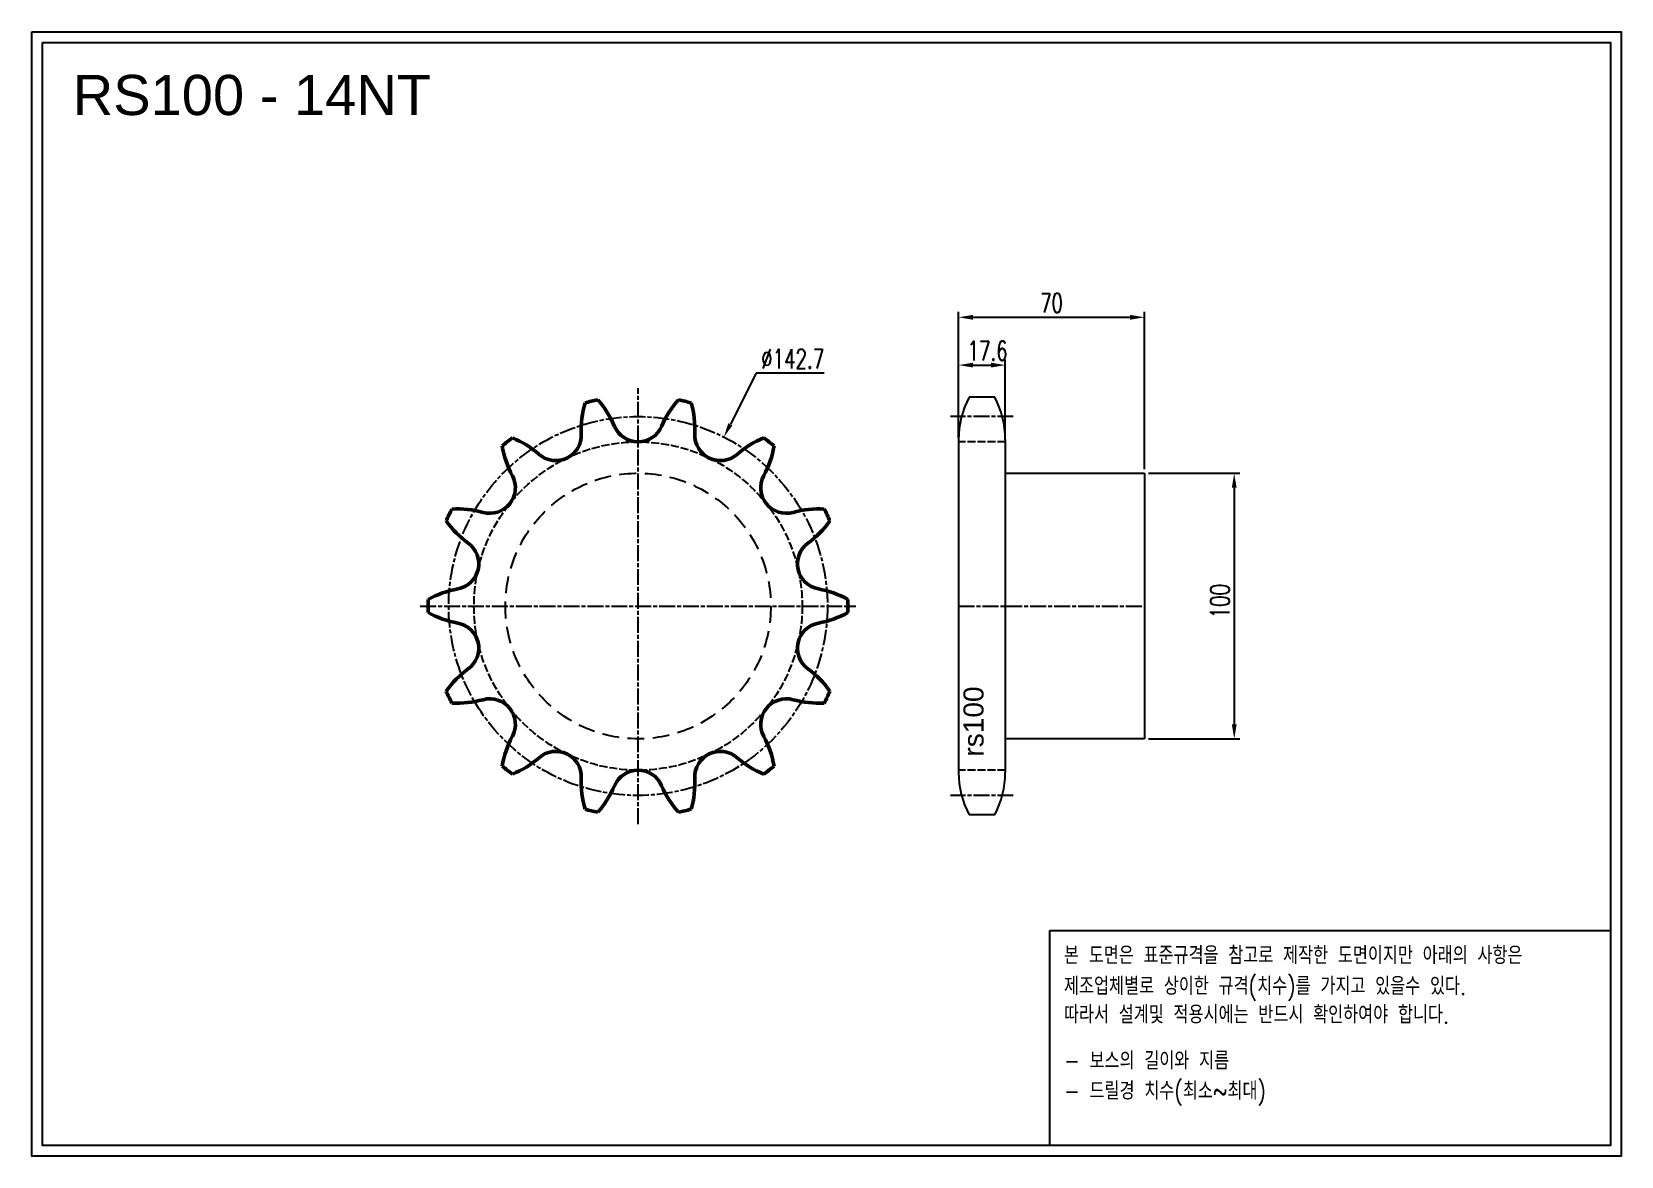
# Model space of a CAD drawing. Header units: millimetres. Extents: x -19187 to -18589, y 15711 to 16134.
import ezdxf

# ---------------------------------------------------------------- set-up
doc = ezdxf.new("R2010")
doc.units = ezdxf.units.MM
for name, pattern in [('AM_ISO02W050', [7.5, 6, -1.5]), ('AM_ISO02W050x2', [3.75, 3, -0.75]), ('AM_ISO08W050', [18, 12, -1.5, 3, -1.5]), ('AM_ISO08W050x2', [9, 6, -0.75, 1.5, -0.75]), ('HIDDEN', [9.525, 6.35, -3.175])]:
    doc.linetypes.add(name, pattern=pattern)
for name, color, linetype, lineweight in [('AM_0N', 7, 'Continuous', 50), ('AM_3N', 6, 'AM_ISO02W050', 25), ('AM_7', 4, 'AM_ISO08W050', 25), ('AM_7N', 4, 'AM_ISO08W050', 25)]:
    doc.layers.add(name, color=color, linetype=linetype, lineweight=lineweight)
doc.layers.add('HL', color=2, linetype='HIDDEN')
doc.layers.add('S-DIM', color=7, linetype='Continuous')
doc.styles.add('HAN', font='ROMANS.shx', dxfattribs={"width": 0.7, "bigfont": 'whgtxt.shx'})
doc.styles.add('HSG', font='SIMPLEX.shx', dxfattribs={"width": 0.7, "bigfont": 'HSG.shx'})
doc.styles.get("Standard").update_dxf_attribs({"font": 'arial.ttf'})
doc.dimstyles.new('APP16', dxfattribs={"dimscale": 3, "dimtxt": 2.4, "dimasz": 1.8, "dimexe": 0.7, "dimexo": 0.5, "dimgap": 0.6, "dimtad": 1, "dimtoh": 1, "dimdec": 1, "dimrnd": 0.01, "dimzin": 9, "dimdsep": 46, "dimtxsty": 'HSG', "dimcen": 0, "dimclrd": 1, "dimclre": 1, "dimclrt": 256, "dimazin": 2, "dimtp": 1, "dimtm": 1, "dimtfac": 0.5, "dimtdec": 1, "dimtofl": 0, "dimtmove": 0, "dimatfit": 3, "dimfxl": 0, "dimtvp": 1, "dimtolj": 2, "dimlwd": -1, "dimlwe": -1, "dimarcsym": 0})

# ---------------------------------------------------------------- blocks, each defined once
blk = doc.blocks.new('*D1')
at = {"layer": 'Defpoints', "color": 0, "transparency": 16777216}
for p in [(-18768.32, 15967.96), (-18768.32, 15867.96), (-18734.48, 15867.96)]:
    blk.add_point(p, dxfattribs=at)
at = {"layer": 'S-DIM', "color": 1, "transparency": 16777216}
for p, q in [((-18766.82, 15967.96), (-18732.38, 15967.96)), ((-18734.48, 15962.56), (-18734.48, 15873.36)), ((-18766.82, 15867.96), (-18732.38, 15867.96))]:
    blk.add_line(p, q, dxfattribs=at)
for points in [[(-18735.38, 15962.56), (-18733.58, 15962.56), (-18734.48, 15967.96)], [(-18735.38, 15873.36), (-18733.58, 15873.36), (-18734.48, 15867.96)]]:
    blk.add_solid(points, dxfattribs=at)
at = {"layer": 'S-DIM', "transparency": 16777216, "insert": (-18739.88, 15919.8), "char_height": 7.2, "attachment_point": 5, "rotation": 90, "style": 'HSG'}
blk.add_mtext('\\A2;100', dxfattribs=at)
blk = doc.blocks.new('*D2')
at = {"layer": 'Defpoints', "color": 0, "transparency": 16777216}
for p in [(-18820.72, 16008.67), (-18838.32, 15979.78), (-18820.72, 15979.78)]:
    blk.add_point(p, dxfattribs=at)
at = {"layer": 'S-DIM', "color": 1, "transparency": 16777216}
for p, q in [((-18838.32, 15981.28), (-18838.32, 16010.77)), ((-18820.72, 15981.28), (-18820.72, 16010.77)), ((-18832.92, 16008.67), (-18826.12, 16008.67))]:
    blk.add_line(p, q, dxfattribs=at)
for points in [[(-18832.92, 16009.57), (-18832.92, 16007.77), (-18838.32, 16008.67)], [(-18826.12, 16009.57), (-18826.12, 16007.77), (-18820.72, 16008.67)]]:
    blk.add_solid(points, dxfattribs=at)
at = {"layer": 'S-DIM', "transparency": 16777216, "insert": (-18827.41, 16014.07), "char_height": 7.2, "attachment_point": 5, "style": 'HSG'}
blk.add_mtext('\\A2;17.6', dxfattribs=at)
blk = doc.blocks.new('*D3')
at = {"layer": 'Defpoints', "color": 0, "transparency": 16777216}
for p in [(-18768.32, 16026.67), (-18838.32, 15979.78), (-18768.32, 15967.96)]:
    blk.add_point(p, dxfattribs=at)
at = {"layer": 'S-DIM', "color": 1, "transparency": 16777216}
for p, q in [((-18838.32, 15981.28), (-18838.32, 16028.77)), ((-18768.32, 15969.46), (-18768.32, 16028.77)), ((-18832.92, 16026.67), (-18773.72, 16026.67))]:
    blk.add_line(p, q, dxfattribs=at)
for points in [[(-18832.92, 16027.57), (-18832.92, 16025.77), (-18838.32, 16026.67)], [(-18773.72, 16027.57), (-18773.72, 16025.77), (-18768.32, 16026.67)]]:
    blk.add_solid(points, dxfattribs=at)
at = {"layer": 'S-DIM', "transparency": 16777216, "insert": (-18803.32, 16032.07), "char_height": 7.2, "attachment_point": 5, "style": 'HSG'}
blk.add_mtext('\\A2;70', dxfattribs=at)
blk = doc.blocks.new('*D4')
at = {"layer": 'Defpoints', "color": 0, "transparency": 16777216}
for p in [(-18926.74, 15981.57), (-18991.37, 15854.36)]:
    blk.add_point(p, dxfattribs=at)
at = {"layer": 'S-DIM', "color": 1, "transparency": 16777216}
for p, q in [((-18914.51, 16005.62), (-18924.29, 15986.38)), ((-18888.95, 16005.62), (-18914.51, 16005.62))]:
    blk.add_line(p, q, dxfattribs=at)
blk.add_solid([(-18925.09, 15986.79), (-18923.49, 15985.97), (-18926.74, 15981.57)], dxfattribs=at)
at = {"layer": 'S-DIM', "transparency": 16777216, "insert": (-18900.83, 16011.02), "char_height": 7.2, "attachment_point": 5, "style": 'HSG'}
blk.add_mtext('\\A2;∅142.7', dxfattribs=at)
blk = doc.blocks.new('notice1')
at = {"color": 4}
blk.add_lwpolyline([(-22142.12, 1735.9), (-22053.8, 1735.9), (-22053.8, 1702.07), (-22142.12, 1702.07)], close=True, dxfattribs=at)
at = {"color": 4, "style": 'HAN', "width": 0.8}
for s, p in [('본 도면은 표준규격을 참고로 제작한 도면이지만 아래의 사항은', (-22139.9, 1730.62)), ('제조업체별로 상이한 규격(치수)를 가지고 있을수 있다.', (-22139.9, 1725.78)), ('따라서 설계및 적용시에는 반드시 확인하여야 합니다.', (-22139.9, 1721.28)), ('- 보스의 길이와 지름', (-22139.9, 1714.03)), ('- 드릴경 치수(최소~최대)', (-22139.9, 1709.27))]:
    blk.add_text(s, height=2.7949, dxfattribs=at).set_placement(p)

msp = doc.modelspace()

# ---------------------------------------------------------------- linework, layer by layer
for p, q in [((-18824.69, 15996.55), (-18834.35, 15996.55)), ((-18838.32, 15980.65), (-18838.32, 15855.28)), ((-18820.72, 15980.65), (-18820.72, 15855.28)), ((-18820.72, 15967.96), (-18768.32, 15967.96)), ((-18768.32, 15967.96), (-18768.32, 15867.96)), ((-18768.32, 15867.96), (-18820.72, 15867.96)), ((-18824.69, 15839.38), (-18834.35, 15839.38))]:
    msp.add_line(p, q)
for points in [[(-19187.45, 16134.17), (-18588.7, 16134.17), (-18588.7, 15710.81), (-19187.45, 15710.81)], [(-19183.42, 16130.14), (-18592.73, 16130.14), (-18592.73, 15714.84), (-19183.42, 15714.84)]]:
    msp.add_lwpolyline(points, close=True)
for centre, start, end in [((-18804.52, 15980.65), 151.93881, 180), ((-18854.52, 15980.65), 0, 28.06119), ((-18804.52, 15855.28), 180, 208.06119), ((-18854.52, 15855.28), 331.93881, 0)]:
    msp.add_arc(centre, 33.8, start, end)
at = {"layer": 'AM_0N'}
for centre, radius, start, end in [((-18943.89, 15984.34), 36.58, 163.91668, 182.5), ((-18959.05, 15917.96), 79.08, 101.07363, 104.64066), ((-19001.51, 15971.19), 36.58, 23.21429, 41.79761), ((-18916.59, 15971.19), 36.58, 138.20239, 156.78571), ((-18959.05, 15917.96), 79.08, 75.35934, 78.92637), ((-18974.21, 15984.34), 36.58, 357.5, 16.08332), ((-18959.05, 15917.96), 79.08, 126.78791, 130.35494), ((-19020.4, 15947.5), 36.58, 48.92857, 67.5119), ((-18990.05, 15982.33), 9.62, 228.92857, 2.5), ((-18959.05, 15989.4), 9.62, 203.21429, 336.78571), ((-18928.06, 15982.33), 9.62, 177.5, 311.07143), ((-18897.7, 15947.5), 36.58, 112.4881, 131.07143), ((-18959.05, 15917.96), 79.08, 49.64506, 53.21209), ((-18974.2, 15984.34), 36.58, 189.63096, 208.21429), ((-18943.91, 15984.34), 36.58, 331.78571, 350.36904), ((-19014.9, 15962.5), 9.62, 254.64286, 28.21429), ((-18903.2, 15962.5), 9.62, 151.78571, 285.35714), ((-18959.05, 15917.96), 79.08, 152.5022, 156.06923), ((-19027.14, 15917.96), 36.58, 74.64286, 93.22618), ((-18890.96, 15917.96), 36.58, 86.77382, 105.35714), ((-18959.05, 15917.96), 79.08, 23.93077, 27.4978), ((-19001.5, 15971.2), 36.58, 215.34525, 233.92857), ((-18916.61, 15971.2), 36.58, 306.07143, 324.65475), ((-19028.7, 15933.86), 9.62, 280.35714, 53.92857), ((-18889.41, 15933.86), 9.62, 126.07143, 259.64286), ((-19020.39, 15888.42), 36.58, 100.35714, 118.94047), ((-18897.71, 15888.42), 36.58, 61.05953, 79.64286), ((-18959.05, 15917.96), 79.08, 178.21649, 181.78351), ((-19020.39, 15947.51), 36.58, 241.05953, 259.64286), ((-18897.71, 15947.51), 36.58, 280.35714, 298.94047), ((-18959.05, 15917.96), 79.08, 358.21649, 1.78351), ((-19028.7, 15902.07), 9.62, 306.07143, 79.64286), ((-18889.41, 15902.07), 9.62, 100.35714, 233.92857), ((-19001.5, 15864.73), 36.58, 126.07143, 144.65475), ((-18916.61, 15864.73), 36.58, 35.34525, 53.92857), ((-18959.05, 15917.96), 79.08, 203.93077, 207.4978), ((-18959.05, 15917.96), 79.08, 332.5022, 336.06923), ((-19027.14, 15917.97), 36.58, 266.77382, 285.35714), ((-19014.9, 15873.42), 9.62, 331.78571, 105.35714), ((-18903.2, 15873.42), 9.62, 74.64286, 208.21429), ((-18890.96, 15917.97), 36.58, 254.64286, 273.22618), ((-18974.2, 15851.58), 36.58, 151.78571, 170.36904), ((-18943.91, 15851.58), 36.58, 9.63096, 28.21429), ((-18990.05, 15853.6), 9.62, 357.5, 131.07143), ((-18928.06, 15853.6), 9.62, 48.92857, 182.5), ((-18959.05, 15917.96), 79.08, 229.64506, 233.21209), ((-19020.4, 15888.43), 36.58, 292.4881, 311.07143), ((-18959.05, 15846.53), 9.62, 23.21429, 156.78571), ((-18897.7, 15888.43), 36.58, 228.92857, 247.5119), ((-18959.05, 15917.96), 79.08, 306.78791, 310.35494), ((-18943.89, 15851.59), 36.58, 177.5, 196.08332), ((-19001.51, 15864.74), 36.58, 318.20239, 336.78571), ((-18916.59, 15864.74), 36.58, 203.21429, 221.79761), ((-18974.21, 15851.59), 36.58, 343.91668, 2.5), ((-18959.05, 15917.96), 79.08, 255.35934, 258.92637), ((-18959.05, 15917.96), 79.08, 281.07363, 284.64066)]:
    msp.add_arc(centre, radius, start, end, dxfattribs=at)
at = {"layer": 'AM_3N', "linetype": 'AM_ISO02W050x2'}
for p, q in [((-18820.72, 15979.78), (-18838.32, 15979.78)), ((-18820.72, 15856.15), (-18838.32, 15856.15))]:
    msp.add_line(p, q, dxfattribs=at)
msp.add_circle((-18959.05, 15917.96), 61.82, dxfattribs=at)
at = {"layer": 'AM_7', "linetype": 'AM_ISO08W050x2'}
for p, q in [((-18817.72, 15989.3), (-18841.32, 15989.3)), ((-18838.32, 15917.96), (-18768.32, 15917.96)), ((-18817.72, 15846.62), (-18841.32, 15846.62))]:
    msp.add_line(p, q, dxfattribs=at)
msp.add_circle((-18959.05, 15917.96), 71.34, dxfattribs=at)
at = {"layer": 'AM_7N', "linetype": 'AM_ISO08W050x2'}
for p, q in [((-18959.05, 15835.89), (-18959.05, 16000.04)), ((-19041.13, 15917.96), (-18876.97, 15917.96))]:
    msp.add_line(p, q, dxfattribs=at)
at = {"layer": 'HL'}
msp.add_circle((-18959.05, 15917.96), 50, dxfattribs=at)

# ---------------------------------------------------------------- block references
at = {"xscale": 2.3911759872, "yscale": 2.3911759872, "zscale": 2.3911759872}
msp.add_blockref('notice1', (34141.78, 11644.9), dxfattribs=at)

# ---------------------------------------------------------------- texts
msp.add_text('RS100 - 14NT', height=15.12).set_placement((-19172.03, 16102.82))
at = {"insert": (-18836.49, 15861.27), "char_height": 7.56, "width": 32.5046, "attachment_point": 1, "rotation": 90}
msp.add_mtext('rs100', dxfattribs=at)

# ---------------------------------------------------------------- dimensions: what is measured, and where the dimension line sits
at = {"layer": 'S-DIM'}
dim = msp.add_linear_dim(base=(-18768.32, 16026.67), p1=(-18838.32, 15979.78), p2=(-18768.32, 15967.96), dimstyle='APP16', dxfattribs=at)
dim.commit()
dim.dimension.update_dxf_attribs({"geometry": '*D3', "text_midpoint": (-18803.32, 16032.07)})
dim = msp.add_linear_dim(base=(-18820.72, 16008.67), p1=(-18838.32, 15979.78), p2=(-18820.72, 15979.78), dimstyle='APP16', dxfattribs=at)
dim.commit()
dim.dimension.update_dxf_attribs({"geometry": '*D2', "text_midpoint": (-18827.41, 16008.67), "dimtype": 128})
dim = msp.add_diameter_dim_2p(p1=(-18991.37, 15854.36), p2=(-18926.74, 15981.57), dimstyle='APP16', dxfattribs=at)
dim.commit()
dim.dimension.update_dxf_attribs({"geometry": '*D4', "text_midpoint": (-18900.83, 16005.62), "dimtype": 131})
dim = msp.add_linear_dim(base=(-18734.48, 15867.96), p1=(-18768.32, 15967.96), p2=(-18768.32, 15867.96), angle=90, dimstyle='APP16', dxfattribs=at)
dim.commit()
dim.dimension.update_dxf_attribs({"geometry": '*D1', "text_midpoint": (-18734.48, 15919.8), "dimtype": 128})

doc.saveas('drawing.dxf')
